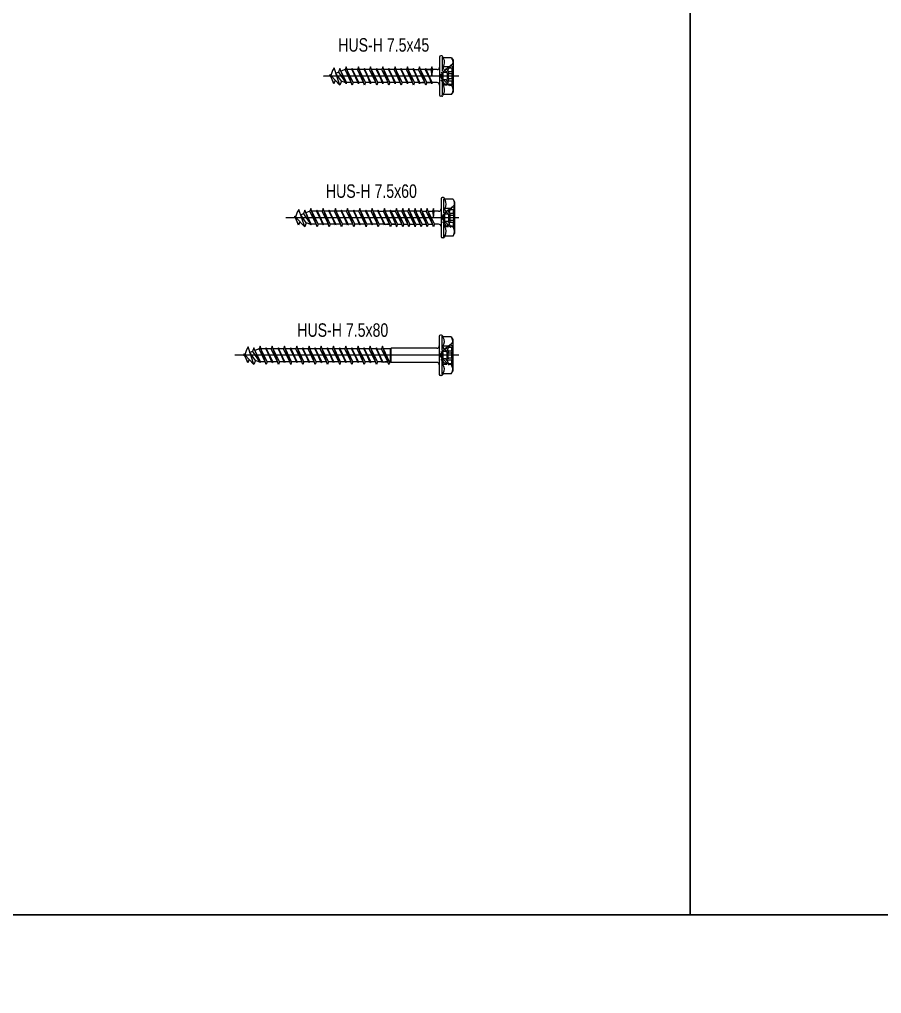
# Model space of a CAD drawing. Header units: millimetres. Extents: x 296 to 4896, y 152 to 3333.
# Drawn here: x 2620.2 to 2972.1, y 2169.4 to 2567.1 of the extents above; entities that cross this region are included whole.
import ezdxf

# ---------------------------------------------------------------- set-up
doc = ezdxf.new("R2010")
doc.units = ezdxf.units.MM
doc.linetypes.add('DASHED', pattern=[0.25, 0.15625, -0.09375])
for name, color, linetype in [('1', 1, 'DASHED'), ('2', 3, 'Continuous'), ('3', 4, 'Continuous'), ('4', 2, 'Continuous'), ('950', 3, 'Continuous')]:
    doc.layers.add(name, color=color, linetype=linetype)
doc.styles.get("Standard").update_dxf_attribs({"font": 'arial.ttf'})

# ---------------------------------------------------------------- blocks, each defined once
blk = doc.blocks.new('HUS-H 7.5х45')
at = {"layer": '1', "linetype": 'Continuous'}
for p, q in [((-4.1, 1.19), (-4.1, -1.19)), ((-2.45, 1.43), (-2.45, -1.43))]:
    blk.add_line(p, q, dxfattribs=at)
at = {"layer": '1'}
blk.add_line((2.35, 0), (-53.01, 0), dxfattribs=at)
at = {"layer": '2'}
for p, q in [((-4.58, 8.25), (-5, 8.25)), ((-4.58, 8.25), (-5, 8.25)), ((-5.5, 7.75), (-5.5, -7.75)), ((-4, 7.5), (-4.1, 7.88)), ((-3.86, 7.26), (-4, 7.5)), ((-0.58, 7.5), (-4, 7.5)), ((-0.58, 7.5), (0, 6.5)), ((0, 6.5), (0, -6.5)), ((-50.15, 0.61), (-50.5, 0)), ((-50.14, 0.15), (-50.5, 0)), ((-50.26, 0.41), (-48.94, -2.39)), ((-48.65, -3.1), (-50.15, 0.61)), ((-49.93, 0.24), (-49.99, 0.21)), ((-49.19, 2.26), (-49.93, 0.24)), ((-49.93, 0.24), (-46.15, -3.75)), ((-48.54, 3.4), (-49.19, 2.26)), ((-46.15, -3.75), (-48.54, 3.4)), ((-46.71, 1.57), (-47.78, 1.13)), ((-45.54, -2.06), (-47.78, 1.13)), ((-46.15, 3.1), (-46.71, 1.57)), ((-46.71, 1.57), (-43.83, -2.65)), ((-43.65, -3.1), (-46.15, 3.1)), ((-43.49, -2.65), (-45.87, 2.39)), ((-44.1, 2.65), (-45.68, 2)), ((-44.05, 2.65), (-44.1, 2.65)), ((-43.65, 3.75), (-44.05, 2.65)), ((-41.52, -2.65), (-44.05, 2.65)), ((-41.15, -3.75), (-43.65, 3.75)), ((-41.32, 2.65), (-43.29, 2.65)), ((-40.75, -2.65), (-43.29, 2.65)), ((-41.15, 3.1), (-41.32, 2.65)), ((-41.32, 2.65), (-38.94, -2.39)), ((-38.65, -3.1), (-41.15, 3.1)), ((-39.05, 2.65), (-40.97, 2.65)), ((-38.49, -2.65), (-40.87, 2.39)), ((-38.65, 3.75), (-39.05, 2.65)), ((-36.52, -2.65), (-39.05, 2.65)), ((-36.15, -3.75), (-38.65, 3.75)), ((-36.32, 2.65), (-38.29, 2.65)), ((-35.75, -2.65), (-38.29, 2.65)), ((-36.15, 3.1), (-36.32, 2.65)), ((-36.32, 2.65), (-33.94, -2.39)), ((-33.65, -3.1), (-36.15, 3.1)), ((-34.05, 2.65), (-35.97, 2.65)), ((-33.49, -2.65), (-35.87, 2.39)), ((-33.65, 3.75), (-34.05, 2.65)), ((-31.52, -2.65), (-34.05, 2.65)), ((-31.15, -3.75), (-33.65, 3.75)), ((-30.75, -2.65), (-33.29, 2.65)), ((-31.32, 2.65), (-33.29, 2.65)), ((-31.15, 3.1), (-31.32, 2.65)), ((-31.32, 2.65), (-28.94, -2.39)), ((-28.65, -3.1), (-31.15, 3.1)), ((-29.05, 2.65), (-30.97, 2.65)), ((-28.49, -2.65), (-30.87, 2.39)), ((-28.65, 3.75), (-29.05, 2.65)), ((-28.65, 3.75), (-29.05, 2.65)), ((-26.52, -2.65), (-29.05, 2.65)), ((-26.52, -2.65), (-29.05, 2.65)), ((-26.15, -3.75), (-28.65, 3.75)), ((-26.15, -3.75), (-28.65, 3.75)), ((-26.32, 2.65), (-28.29, 2.65)), ((-25.75, -2.65), (-28.29, 2.65)), ((-25.75, -2.65), (-28.29, 2.65)), ((-26.15, 3.1), (-26.32, 2.65)), ((-26.32, 2.65), (-23.94, -2.39)), ((-23.65, -3.1), (-26.15, 3.1)), ((-24.05, 2.65), (-25.97, 2.65)), ((-23.49, -2.65), (-25.87, 2.39)), ((-23.65, 3.75), (-24.05, 2.65)), ((-21.52, -2.65), (-24.05, 2.65)), ((-21.15, -3.75), (-23.65, 3.75)), ((-21.32, 2.65), (-23.29, 2.65)), ((-20.75, -2.65), (-23.29, 2.65)), ((-21.15, 3.1), (-21.32, 2.65)), ((-21.32, 2.65), (-18.94, -2.39)), ((-18.65, -3.1), (-21.15, 3.1)), ((-19.05, 2.65), (-20.97, 2.65)), ((-18.49, -2.65), (-20.87, 2.39)), ((-18.65, 3.75), (-19.05, 2.65)), ((-16.52, -2.65), (-19.05, 2.65)), ((-16.15, -3.75), (-18.65, 3.75)), ((-16.32, 2.65), (-18.29, 2.65)), ((-15.75, -2.65), (-18.29, 2.65)), ((-16.15, 3.1), (-16.32, 2.65)), ((-16.32, 2.65), (-13.94, -2.39)), ((-13.65, -3.1), (-16.15, 3.1)), ((-15.97, 2.65), (-14.05, 2.65)), ((-13.49, -2.65), (-15.87, 2.39)), ((-13.65, 3.75), (-14.05, 2.65)), ((-11.52, -2.65), (-14.05, 2.65)), ((-11.15, -3.75), (-13.65, 3.75)), ((-11.32, 2.65), (-13.29, 2.65)), ((-10.75, -2.65), (-13.29, 2.65)), ((-11.15, 3.1), (-11.32, 2.65)), ((-11.32, 2.65), (-8.94, -2.39)), ((-8.65, -3.1), (-11.15, 3.1)), ((-10.97, 2.65), (-9.05, 2.65)), ((-8.49, -2.65), (-10.87, 2.39)), ((-8.65, 3.75), (-9.05, 2.65)), ((-9.05, 2.65), (-8.65, 0)), ((-8.65, 0), (-8.65, 3.75)), ((-8.29, 2.65), (-8.65, 3.75)), ((-8.65, 0), (-8.29, 2.65)), ((-4.22, 1.17), (-4.65, 0)), ((-1.57, 3.75), (-4, 3.75)), ((-2.8, 1.5), (-3.75, 1.5)), ((-1.9, 3.02), (-2.33, 1.83)), ((-1.93, 1.89), (-0.39, 1.89)), ((-1.9, 1), (-0.41, 1)), ((-1.43, 3.35), (-0.27, 3.35)), ((-0.25, 3.42), (-0.27, 3.35)), ((-0.25, 3.42), (-0.25, -3.43)), ((0, 3.42), (-0.25, 3.42)), ((0, 3.42), (0, -3.43)), ((-49.96, -0.22), (-50.5, 0)), ((-48.13, -1.66), (-48.65, -3.1)), ((-45.54, -2.06), (-46.15, -3.75)), ((-44.1, -2.65), (-45.54, -2.06)), ((-43.83, -2.65), (-44.1, -2.65)), ((-43.49, -2.65), (-43.65, -3.1)), ((-41.52, -2.65), (-43.49, -2.65)), ((-40.75, -2.65), (-41.15, -3.75)), ((-38.82, -2.65), (-40.75, -2.65)), ((-38.49, -2.65), (-38.65, -3.1)), ((-36.52, -2.65), (-38.49, -2.65)), ((-35.75, -2.65), (-36.15, -3.75)), ((-33.82, -2.65), (-35.75, -2.65)), ((-33.49, -2.65), (-33.65, -3.1)), ((-31.52, -2.65), (-33.49, -2.65)), ((-30.75, -2.65), (-31.15, -3.75)), ((-28.83, -2.65), (-30.75, -2.65)), ((-28.49, -2.65), (-28.65, -3.1)), ((-26.52, -2.65), (-28.49, -2.65)), ((-25.75, -2.65), (-26.15, -3.75)), ((-25.75, -2.65), (-26.15, -3.75)), ((-23.83, -2.65), (-25.75, -2.65)), ((-23.49, -2.65), (-23.65, -3.1)), ((-21.52, -2.65), (-23.49, -2.65)), ((-20.75, -2.65), (-21.15, -3.75)), ((-18.83, -2.65), (-20.75, -2.65)), ((-18.49, -2.65), (-18.65, -3.1)), ((-16.52, -2.65), (-18.49, -2.65)), ((-15.75, -2.65), (-16.15, -3.75)), ((-13.83, -2.65), (-15.75, -2.65)), ((-13.49, -2.65), (-13.65, -3.1)), ((-13.49, -2.65), (-11.52, -2.65)), ((-10.75, -2.65), (-11.15, -3.75)), ((-10.75, -2.65), (-8.83, -2.65)), ((-8.49, -2.65), (-8.65, -3.1)), ((-4.22, -1.17), (-4.65, 0)), ((-2.42, -3.75), (-4, -3.75)), ((-2.8, -1.5), (-3.75, -1.5)), ((-1.9, -3.02), (-2.33, -1.83)), ((-1.93, -1.89), (-0.39, -1.89)), ((-1.9, -1), (-0.41, -1)), ((-1.43, -3.35), (-0.27, -3.35)), ((-0.25, -3.43), (-0.27, -3.35)), ((0, -3.43), (-0.25, -3.43)), ((-4, -7.5), (-4.1, -7.88)), ((-3.86, -7.26), (-4, -7.5)), ((-0.58, -7.5), (-4, -7.5)), ((-0.58, -7.5), (0, -6.5)), ((-4.58, -8.25), (-5, -8.25))]:
    blk.add_line(p, q, dxfattribs=at)
for centre, radius, start, end in [((-5, 7.75), 0.5, 90, 180), ((-4.58, 7.75), 0.5, 15, 90), ((-6.71, 5.61), 3.29, 325.4349, 30), ((-3.29, 5.61), 3.29, 352.4053, 30), ((-3.75, 1), 0.5, 90, 160), ((-15.83, 0), 12.41, 11.7978, 17.588), ((-2.8, 2), 0.5, 270, 340), ((-1.37, 2.47), 0.8, 190.9971, 225.8866), ((5.53, 0), 7.5, 172.4562, 180), ((-2.29, 1.52), 0.52, 336.2469, 45.8866), ((-0.72, 0.83), 1.2, 156.2469, 172.5659), ((-1.43, 2.85), 0.5, 90, 160), ((0.81, 2.53), 1.36, 142.6387, 210.8261), ((3.1, 0), 3.65, 159.1673, 200.8327), ((-0.89, 1.52), 0.615, 339.1673, 30.8265), ((-3.75, -1), 0.5, 200, 270), ((-15.83, 0), 12.41, 342.412, 346.0407), ((-6.71, -5.61), 3.29, 330, 34.5651), ((-2.8, -2), 0.5, 20, 90), ((-1.37, -2.47), 0.8, 134.1134, 169.0029), ((5.53, 0), 7.5, 180, 187.5438), ((-2.29, -1.52), 0.52, 314.1134, 23.7531), ((-0.72, -0.83), 1.2, 187.4341, 203.7531), ((-1.43, -2.85), 0.5, 200, 270), ((0.81, -2.53), 1.36, 149.1739, 217.3613), ((-3.29, -5.61), 3.29, 330, 30.0203), ((-0.89, -1.52), 0.615, 329.1735, 20.8328), ((-5, -7.75), 0.5, 180, 270), ((-4.58, -7.75), 0.5, 270, 345)]:
    blk.add_arc(centre, radius, start, end, dxfattribs=at)
at = {"layer": '3', "color": 1}
for p, q in [((-4.5, 7.75), (-4.5, 1.95)), ((-4.5, -2.41), (-4.5, -7.75))]:
    blk.add_line(p, q, dxfattribs=at)
blk.add_lwpolyline([(0, -4.04), (-3.6, -3.1), (-5.16, 0.17), (-2.89, 2.89), (0, 5.18)], dxfattribs=at)
at = {"layer": '4'}
for p, q in [((-1.04, 4.6), (0, 3.56)), ((0, 4.69), (-0.42, 5.11)), ((-4.57, 0.21), (-5.12, 0.75)), ((-4.8, 1.56), (-4.27, 1.04)), ((-3.6, 1.5), (-4.25, 2.15)), ((-3.55, 2.59), (-2.55, 1.58)), ((-2.16, 2.32), (-2.78, 2.94)), ((-2.05, 3.35), (-1.83, 3.12)), ((-0.93, 3.35), (-1.46, 3.89)), ((-5.14, -0.36), (-1.49, -4)), ((-3.43, -3.19), (-4.92, -1.71)), ((-2.22, -2.14), (-2.86, -1.5)), ((-0.37, -3.99), (-1.01, -3.35))]:
    blk.add_line(p, q, dxfattribs=at)
at = {"layer": '950'}
for p, q in [((-9.05, 2.65), (-12.75, 2.65)), ((-6.5, 2.65), (-8.29, 2.65)), ((-11.52, -2.65), (-12.72, -2.65)), ((-8.82, -2.65), (-10.75, -2.65)), ((-6.5, -2.65), (-8.49, -2.65))]:
    blk.add_line(p, q, dxfattribs=at)
for centre, start, end in [((-6.5, 3.65), 270, 0), ((-6.5, -3.65), 0, 90)]:
    blk.add_arc(centre, 1, start, end, dxfattribs=at)
blk = doc.blocks.new('HUS-H 7.5х60')
at = {"layer": '1', "linetype": 'Continuous'}
for p, q in [((-4.1, 1.19), (-4.1, -1.19)), ((-2.45, 1.43), (-2.45, -1.43))]:
    blk.add_line(p, q, dxfattribs=at)
at = {"layer": '1'}
blk.add_line((1.72, 0), (-68.98, 0), dxfattribs=at)
at = {"layer": '2'}
for p, q in [((-4.58, 8.25), (-5, 8.25)), ((-4.58, 8.25), (-5, 8.25)), ((-5.5, 7.75), (-5.5, -7.75)), ((-4, 7.5), (-4.1, 7.88)), ((-3.86, 7.26), (-4, 7.5)), ((-0.58, 7.5), (-4, 7.5)), ((-0.58, 7.5), (0, 6.5)), ((0, 6.5), (0, -6.5)), ((-65.15, 0.61), (-65.5, 0)), ((-65.14, 0.15), (-65.5, 0)), ((-65.26, 0.41), (-63.94, -2.39)), ((-63.65, -3.1), (-65.15, 0.61)), ((-64.93, 0.24), (-64.99, 0.21)), ((-64.19, 2.26), (-64.93, 0.24)), ((-64.93, 0.24), (-61.15, -3.75)), ((-63.54, 3.4), (-64.19, 2.26)), ((-61.15, -3.75), (-63.54, 3.4)), ((-61.71, 1.57), (-62.78, 1.13)), ((-60.54, -2.06), (-62.78, 1.13)), ((-61.15, 3.1), (-61.71, 1.57)), ((-61.71, 1.57), (-58.83, -2.65)), ((-58.65, -3.1), (-61.15, 3.1)), ((-58.49, -2.65), (-60.87, 2.39)), ((-59.1, 2.65), (-60.68, 2)), ((-59.05, 2.65), (-59.1, 2.65)), ((-58.65, 3.75), (-59.05, 2.65)), ((-56.52, -2.65), (-59.05, 2.65)), ((-56.15, -3.75), (-58.65, 3.75)), ((-56.32, 2.65), (-58.29, 2.65)), ((-55.75, -2.65), (-58.29, 2.65)), ((-56.15, 3.1), (-56.32, 2.65)), ((-56.32, 2.65), (-53.94, -2.39)), ((-53.65, -3.1), (-56.15, 3.1)), ((-54.05, 2.65), (-55.97, 2.65)), ((-53.49, -2.65), (-55.87, 2.39)), ((-53.65, 3.75), (-54.05, 2.65)), ((-51.52, -2.65), (-54.05, 2.65)), ((-51.15, -3.75), (-53.65, 3.75)), ((-51.32, 2.65), (-53.29, 2.65)), ((-50.75, -2.65), (-53.29, 2.65)), ((-51.15, 3.1), (-51.32, 2.65)), ((-51.32, 2.65), (-48.94, -2.39)), ((-48.65, -3.1), (-51.15, 3.1)), ((-49.05, 2.65), (-50.97, 2.65)), ((-48.49, -2.65), (-50.87, 2.39)), ((-48.65, 3.75), (-49.05, 2.65)), ((-46.52, -2.65), (-49.05, 2.65)), ((-46.15, -3.75), (-48.65, 3.75)), ((-45.75, -2.65), (-48.29, 2.65)), ((-46.32, 2.65), (-48.29, 2.65)), ((-46.15, 3.1), (-46.32, 2.65)), ((-46.32, 2.65), (-43.94, -2.39)), ((-43.65, -3.1), (-46.15, 3.1)), ((-44.05, 2.65), (-45.97, 2.65)), ((-43.49, -2.65), (-45.87, 2.39)), ((-43.65, 3.75), (-44.05, 2.65)), ((-43.65, 3.75), (-44.05, 2.65)), ((-41.52, -2.65), (-44.05, 2.65)), ((-41.52, -2.65), (-44.05, 2.65)), ((-41.15, -3.75), (-43.65, 3.75)), ((-41.15, -3.75), (-43.65, 3.75)), ((-41.32, 2.65), (-43.29, 2.65)), ((-40.75, -2.65), (-43.29, 2.65)), ((-40.75, -2.65), (-43.29, 2.65)), ((-41.15, 3.1), (-41.32, 2.65)), ((-41.32, 2.65), (-38.94, -2.39)), ((-38.65, -3.1), (-41.15, 3.1)), ((-39.05, 2.65), (-40.97, 2.65)), ((-38.49, -2.65), (-40.87, 2.39)), ((-38.65, 3.75), (-39.05, 2.65)), ((-36.52, -2.65), (-39.05, 2.65)), ((-36.15, -3.75), (-38.65, 3.75)), ((-36.32, 2.65), (-38.29, 2.65)), ((-35.75, -2.65), (-38.29, 2.65)), ((-36.15, 3.1), (-36.32, 2.65)), ((-36.32, 2.65), (-33.94, -2.39)), ((-33.65, -3.1), (-36.15, 3.1)), ((-34.05, 2.65), (-35.97, 2.65)), ((-33.49, -2.65), (-35.87, 2.39)), ((-33.65, 3.75), (-34.05, 2.65)), ((-31.52, -2.65), (-34.05, 2.65)), ((-31.15, -3.75), (-33.65, 3.75)), ((-31.32, 2.65), (-33.29, 2.65)), ((-30.75, -2.65), (-33.29, 2.65)), ((-31.15, 3.1), (-31.32, 2.65)), ((-31.32, 2.65), (-28.94, -2.39)), ((-28.65, -3.1), (-31.15, 3.1)), ((-30.97, 2.65), (-29.05, 2.65)), ((-28.49, -2.65), (-30.87, 2.39)), ((-28.65, 3.75), (-29.05, 2.65)), ((-26.52, -2.65), (-29.05, 2.65)), ((-26.15, -3.75), (-28.65, 3.75)), ((-26.32, 2.65), (-28.29, 2.65)), ((-25.75, -2.65), (-28.29, 2.65)), ((-26.32, 2.65), (-27.75, 2.65)), ((-26.15, 3.1), (-26.32, 2.65)), ((-24.24, -2.14), (-26.32, 2.65)), ((-26.15, 3.1), (-23.65, -3.75)), ((-25.97, 2.65), (-26.15, 3.1)), ((-25.97, 2.65), (-23.25, -2.65)), ((-24.05, 2.65), (-25.97, 2.65)), ((-25.97, 2.65), (-24.05, 2.65)), ((-23.65, 3.75), (-24.05, 2.65)), ((-21.52, -2.65), (-24.05, 2.65)), ((-21.15, -3.75), (-23.65, 3.75)), ((-20.75, -2.65), (-23.29, 2.65)), ((-21.15, 3.75), (-21.55, 2.65)), ((-19.02, -2.65), (-21.55, 2.65)), ((-18.65, -3.75), (-21.15, 3.75)), ((-18.25, -2.65), (-20.79, 2.65)), ((-18.65, 3.75), (-19.05, 2.65)), ((-16.52, -2.65), (-19.05, 2.65)), ((-16.15, -3.75), (-18.65, 3.75)), ((-15.75, -2.65), (-18.29, 2.65)), ((-16.15, 3.75), (-16.55, 2.65)), ((-14.02, -2.65), (-16.55, 2.65)), ((-13.65, -3.75), (-16.15, 3.75)), ((-13.25, -2.65), (-15.79, 2.65)), ((-13.65, 3.75), (-14.05, 2.65)), ((-11.52, -2.65), (-14.05, 2.65)), ((-11.15, -3.75), (-13.65, 3.75)), ((-13.29, 2.65), (-11.55, 2.65)), ((-10.75, -2.65), (-13.29, 2.65)), ((-11.15, 3.75), (-11.55, 2.65)), ((-9.02, -2.65), (-11.55, 2.65)), ((-8.65, -3.75), (-11.15, 3.75)), ((-10.79, 2.65), (-9.05, 2.65)), ((-8.25, -2.65), (-10.79, 2.65)), ((-8.65, 3.75), (-9.05, 2.65)), ((-9.05, 2.65), (-8.65, 0)), ((-8.65, 0), (-8.65, 3.75)), ((-8.29, 2.65), (-8.65, 3.75)), ((-8.65, 0), (-8.29, 2.65)), ((-6.5, 2.65), (-8.29, 2.65)), ((-4.22, 1.17), (-4.65, 0)), ((-1.57, 3.75), (-4, 3.75)), ((-2.8, 1.5), (-3.75, 1.5)), ((-1.9, 3.02), (-2.33, 1.83)), ((-1.93, 1.89), (-0.39, 1.89)), ((-1.9, 1), (-0.41, 1)), ((-1.43, 3.35), (-0.27, 3.35)), ((-0.25, 3.42), (-0.27, 3.35)), ((-0.25, 3.42), (-0.25, -3.43)), ((0, 3.42), (-0.25, 3.42)), ((0, 3.42), (0, -3.43)), ((-64.96, -0.22), (-65.5, 0)), ((-63.13, -1.66), (-63.65, -3.1)), ((-60.54, -2.06), (-61.15, -3.75)), ((-59.1, -2.65), (-60.54, -2.06)), ((-58.83, -2.65), (-59.1, -2.65)), ((-58.49, -2.65), (-58.65, -3.1)), ((-56.52, -2.65), (-58.49, -2.65)), ((-55.75, -2.65), (-56.15, -3.75)), ((-53.82, -2.65), (-55.75, -2.65)), ((-53.49, -2.65), (-53.65, -3.1)), ((-51.52, -2.65), (-53.49, -2.65)), ((-50.75, -2.65), (-51.15, -3.75)), ((-48.82, -2.65), (-50.75, -2.65)), ((-48.49, -2.65), (-48.65, -3.1)), ((-46.52, -2.65), (-48.49, -2.65)), ((-45.75, -2.65), (-46.15, -3.75)), ((-43.83, -2.65), (-45.75, -2.65)), ((-43.49, -2.65), (-43.65, -3.1)), ((-41.52, -2.65), (-43.49, -2.65)), ((-40.75, -2.65), (-41.15, -3.75)), ((-40.75, -2.65), (-41.15, -3.75)), ((-38.83, -2.65), (-40.75, -2.65)), ((-38.49, -2.65), (-38.65, -3.1)), ((-36.52, -2.65), (-38.49, -2.65)), ((-35.75, -2.65), (-36.15, -3.75)), ((-33.83, -2.65), (-35.75, -2.65)), ((-33.49, -2.65), (-33.65, -3.1)), ((-31.52, -2.65), (-33.49, -2.65)), ((-30.75, -2.65), (-31.15, -3.75)), ((-28.83, -2.65), (-30.75, -2.65)), ((-28.49, -2.65), (-28.65, -3.1)), ((-28.49, -2.65), (-26.52, -2.65)), ((-26.52, -2.65), (-27.72, -2.65)), ((-25.75, -2.65), (-26.15, -3.75)), ((-24.05, -2.65), (-25.75, -2.65)), ((-25.75, -2.65), (-24.05, -2.65)), ((-23.25, -2.65), (-23.65, -3.75)), ((-23.25, -2.65), (-21.52, -2.65)), ((-20.75, -2.65), (-21.15, -3.75)), ((-18.25, -2.65), (-18.65, -3.75)), ((-15.75, -2.65), (-16.15, -3.75)), ((-13.25, -2.65), (-13.65, -3.75)), ((-10.75, -2.65), (-11.15, -3.75)), ((-10.75, -2.65), (-9.02, -2.65)), ((-8.25, -2.65), (-8.65, -3.75)), ((-6.5, -2.65), (-8.25, -2.65)), ((-4.22, -1.17), (-4.65, 0)), ((-2.42, -3.75), (-4, -3.75)), ((-2.8, -1.5), (-3.75, -1.5)), ((-1.9, -3.02), (-2.33, -1.83)), ((-1.93, -1.89), (-0.39, -1.89)), ((-1.9, -1), (-0.41, -1)), ((-1.43, -3.35), (-0.27, -3.35)), ((-0.25, -3.43), (-0.27, -3.35)), ((0, -3.43), (-0.25, -3.43)), ((-4, -7.5), (-4.1, -7.88)), ((-3.86, -7.26), (-4, -7.5)), ((-0.58, -7.5), (-4, -7.5)), ((-0.58, -7.5), (0, -6.5)), ((-4.58, -8.25), (-5, -8.25))]:
    blk.add_line(p, q, dxfattribs=at)
for centre, radius, start, end in [((-5, 7.75), 0.5, 90, 180), ((-4.58, 7.75), 0.5, 15, 90), ((-6.71, 5.61), 3.29, 325.4349, 30), ((-3.29, 5.61), 3.29, 352.4053, 30), ((-6.5, 3.65), 1, 270, 0), ((-3.75, 1), 0.5, 90, 160), ((-15.83, 0), 12.41, 11.7978, 17.588), ((-2.8, 2), 0.5, 270, 340), ((-1.37, 2.47), 0.8, 190.9971, 225.8866), ((5.53, 0), 7.5, 172.4562, 180), ((-2.29, 1.52), 0.52, 336.2469, 45.8866), ((-0.72, 0.83), 1.2, 156.2469, 172.5659), ((-1.43, 2.85), 0.5, 90, 160), ((0.81, 2.53), 1.36, 142.6387, 210.8261), ((3.1, 0), 3.65, 159.1673, 200.8327), ((-0.89, 1.52), 0.615, 339.1673, 30.8265), ((-6.5, -3.65), 1, 0, 90), ((-3.75, -1), 0.5, 200, 270), ((-15.83, 0), 12.41, 342.412, 346.0407), ((-6.71, -5.61), 3.29, 330, 34.5651), ((-2.8, -2), 0.5, 20, 90), ((-1.37, -2.47), 0.8, 134.1134, 169.0029), ((5.53, 0), 7.5, 180, 187.5438), ((-2.29, -1.52), 0.52, 314.1134, 23.7531), ((-0.72, -0.83), 1.2, 187.4341, 203.7531), ((-1.43, -2.85), 0.5, 200, 270), ((0.81, -2.53), 1.36, 149.1739, 217.3613), ((-3.29, -5.61), 3.29, 330, 30.0203), ((-0.89, -1.52), 0.615, 329.1735, 20.8328), ((-5, -7.75), 0.5, 180, 270), ((-4.58, -7.75), 0.5, 270, 345)]:
    blk.add_arc(centre, radius, start, end, dxfattribs=at)
at = {"layer": '3', "color": 1}
for p, q in [((-4.5, 7.75), (-4.5, 1.95)), ((-4.5, -2.41), (-4.5, -7.75))]:
    blk.add_line(p, q, dxfattribs=at)
at = {"layer": '3', "color": 3}
for p, q in [((-21.55, 2.65), (-23.29, 2.65)), ((-19.05, 2.65), (-20.79, 2.65)), ((-16.55, 2.65), (-18.29, 2.65)), ((-14.05, 2.65), (-15.79, 2.65)), ((-20.75, -2.65), (-19.02, -2.65)), ((-18.25, -2.65), (-16.52, -2.65)), ((-15.75, -2.65), (-14.02, -2.65)), ((-13.25, -2.65), (-11.52, -2.65))]:
    blk.add_line(p, q, dxfattribs=at)
at = {"layer": '3', "color": 1}
blk.add_lwpolyline([(0, -4.04), (-3.6, -3.1), (-5.16, 0.17), (-2.89, 2.89), (0, 5.18)], dxfattribs=at)
at = {"layer": '4'}
for p, q in [((-1.04, 4.6), (0, 3.56)), ((0, 4.69), (-0.42, 5.11)), ((-4.57, 0.21), (-5.12, 0.75)), ((-4.8, 1.56), (-4.27, 1.04)), ((-3.6, 1.5), (-4.25, 2.15)), ((-3.55, 2.59), (-2.55, 1.58)), ((-2.16, 2.32), (-2.78, 2.94)), ((-2.05, 3.35), (-1.83, 3.12)), ((-0.93, 3.35), (-1.46, 3.89)), ((-5.14, -0.36), (-1.49, -4)), ((-3.43, -3.19), (-4.92, -1.71)), ((-2.22, -2.14), (-2.86, -1.5)), ((-0.37, -3.99), (-1.01, -3.35))]:
    blk.add_line(p, q, dxfattribs=at)
blk = doc.blocks.new('HUS-H 7.5х80')
at = {"layer": '1'}
blk.add_line((2.47, 0), (-88.98, 0), dxfattribs=at)
at = {"layer": '1', "linetype": 'Continuous'}
for p, q in [((-4.1, 1.19), (-4.1, -1.19)), ((-2.45, 1.43), (-2.45, -1.43))]:
    blk.add_line(p, q, dxfattribs=at)
at = {"layer": '2'}
for p, q in [((-4.58, 8.25), (-5, 8.25)), ((-4.58, 8.25), (-5, 8.25)), ((-5.5, 7.75), (-5.5, -7.75)), ((-4, 7.5), (-4.1, 7.88)), ((-0.58, 7.5), (-4, 7.5)), ((-3.86, 7.26), (-4, 7.5)), ((-0.58, 7.5), (0, 6.5)), ((0, 6.5), (0, -6.5)), ((-85.15, 0.61), (-85.5, 0)), ((-85.14, 0.15), (-85.5, 0)), ((-84.96, -0.22), (-85.5, 0)), ((-85.26, 0.41), (-83.94, -2.39)), ((-83.65, -3.1), (-85.15, 0.61)), ((-84.93, 0.24), (-84.99, 0.21)), ((-84.19, 2.26), (-84.93, 0.24)), ((-84.93, 0.24), (-81.15, -3.75)), ((-83.54, 3.4), (-84.19, 2.26)), ((-81.15, -3.75), (-83.54, 3.4)), ((-81.71, 1.57), (-82.78, 1.13)), ((-80.54, -2.06), (-82.78, 1.13)), ((-81.15, 3.1), (-81.71, 1.57)), ((-81.71, 1.57), (-78.83, -2.65)), ((-78.65, -3.1), (-81.15, 3.1)), ((-78.49, -2.65), (-80.87, 2.39)), ((-79.1, 2.65), (-80.68, 2)), ((-79.05, 2.65), (-79.1, 2.65)), ((-78.65, 3.75), (-79.05, 2.65)), ((-76.52, -2.65), (-79.05, 2.65)), ((-76.15, -3.75), (-78.65, 3.75)), ((-75.75, -2.65), (-78.29, 2.65)), ((-76.32, 2.65), (-78.29, 2.65)), ((-76.15, 3.1), (-76.32, 2.65)), ((-76.32, 2.65), (-73.94, -2.39)), ((-73.65, -3.1), (-76.15, 3.1)), ((-74.05, 2.65), (-75.97, 2.65)), ((-73.49, -2.65), (-75.87, 2.39)), ((-53.65, 3.75), (-54.05, 2.65)), ((-51.52, -2.65), (-54.05, 2.65)), ((-51.15, -3.75), (-53.65, 3.75)), ((-50.75, -2.65), (-53.29, 2.65)), ((-51.32, 2.65), (-53.29, 2.65)), ((-51.15, 3.1), (-51.32, 2.65)), ((-51.32, 2.65), (-48.94, -2.39)), ((-48.65, -3.1), (-51.15, 3.1)), ((-49.05, 2.65), (-50.97, 2.65)), ((-48.49, -2.65), (-50.87, 2.39)), ((-48.65, 3.75), (-49.05, 2.65)), ((-46.52, -2.65), (-49.05, 2.65)), ((-46.15, -3.75), (-48.65, 3.75)), ((-46.32, 2.65), (-48.29, 2.65)), ((-45.75, -2.65), (-48.29, 2.65)), ((-46.15, 3.1), (-46.32, 2.65)), ((-46.32, 2.65), (-43.94, -2.39)), ((-43.65, -3.1), (-46.15, 3.1)), ((-44.05, 2.65), (-45.97, 2.65)), ((-43.49, -2.65), (-45.87, 2.39)), ((-43.65, 3.75), (-44.05, 2.65)), ((-43.65, 3.75), (-44.05, 2.65)), ((-41.52, -2.65), (-44.05, 2.65)), ((-41.52, -2.65), (-44.05, 2.65)), ((-41.15, -3.75), (-43.65, 3.75)), ((-41.15, -3.75), (-43.65, 3.75)), ((-40.75, -2.65), (-43.29, 2.65)), ((-40.75, -2.65), (-43.29, 2.65)), ((-41.32, 2.65), (-43.29, 2.65)), ((-41.15, 3.1), (-41.32, 2.65)), ((-41.32, 2.65), (-38.94, -2.39)), ((-38.65, -3.1), (-41.15, 3.1)), ((-39.05, 2.65), (-40.97, 2.65)), ((-38.49, -2.65), (-40.87, 2.39)), ((-38.65, 3.75), (-39.05, 2.65)), ((-36.52, -2.65), (-39.05, 2.65)), ((-36.15, -3.75), (-38.65, 3.75)), ((-35.75, -2.65), (-38.29, 2.65)), ((-36.32, 2.65), (-38.29, 2.65)), ((-36.15, 3.1), (-36.32, 2.65)), ((-36.32, 2.65), (-33.94, -2.39)), ((-33.65, -3.1), (-36.15, 3.1)), ((-34.05, 2.65), (-35.97, 2.65)), ((-33.49, -2.65), (-35.87, 2.39)), ((-33.65, 3.75), (-34.05, 2.65)), ((-31.52, -2.65), (-34.05, 2.65)), ((-31.15, -3.75), (-33.65, 3.75)), ((-30.75, -2.65), (-33.29, 2.65)), ((-31.32, 2.65), (-33.29, 2.65)), ((-31.15, 3.1), (-31.32, 2.65)), ((-31.32, 2.65), (-28.94, -2.39)), ((-28.65, -3.1), (-31.15, 3.1)), ((-30.97, 2.65), (-29.05, 2.65)), ((-28.49, -2.65), (-30.87, 2.39)), ((-28.65, 3.75), (-29.05, 2.65)), ((-26.52, -2.65), (-29.05, 2.65)), ((-26.15, -3.75), (-28.65, 3.75)), ((-25.75, -2.65), (-28.29, 2.65)), ((-26.32, 2.65), (-28.29, 2.65)), ((-25.5, 2.65), (-27.75, 2.65)), ((-25.5, 2.65), (-25.07, 2.9)), ((-25.5, 2.65), (-25.5, -2.65)), ((-6.5, 2.9), (-25.07, 2.9)), ((-25.07, -2.9), (-25.07, 2.9)), ((-4.22, 1.17), (-4.65, 0)), ((-4.22, -1.17), (-4.65, 0)), ((-1.57, 3.75), (-4, 3.75)), ((-2.8, 1.5), (-3.75, 1.5)), ((-1.9, 3.02), (-2.33, 1.83)), ((-1.93, 1.89), (-0.39, 1.89)), ((-1.9, 1), (-0.41, 1)), ((-1.43, 3.35), (-0.27, 3.35)), ((-0.25, 3.43), (-0.27, 3.35)), ((0, 3.43), (-0.25, 3.43)), ((-0.25, 3.43), (-0.25, -3.42)), ((0, 3.43), (0, -3.42)), ((-83.13, -1.66), (-83.65, -3.1)), ((-80.54, -2.06), (-81.15, -3.75)), ((-79.1, -2.65), (-80.54, -2.06)), ((-78.83, -2.65), (-79.1, -2.65)), ((-78.49, -2.65), (-78.65, -3.1)), ((-76.52, -2.65), (-78.49, -2.65)), ((-75.75, -2.65), (-76.15, -3.75)), ((-73.82, -2.65), (-75.75, -2.65)), ((-73.49, -2.65), (-73.65, -3.1)), ((-51.52, -2.65), (-53.49, -2.65)), ((-50.75, -2.65), (-51.15, -3.75)), ((-48.82, -2.65), (-50.75, -2.65)), ((-48.49, -2.65), (-48.65, -3.1)), ((-46.52, -2.65), (-48.49, -2.65)), ((-45.75, -2.65), (-46.15, -3.75)), ((-43.83, -2.65), (-45.75, -2.65)), ((-43.49, -2.65), (-43.65, -3.1)), ((-41.52, -2.65), (-43.49, -2.65)), ((-40.75, -2.65), (-41.15, -3.75)), ((-40.75, -2.65), (-41.15, -3.75)), ((-38.83, -2.65), (-40.75, -2.65)), ((-38.49, -2.65), (-38.65, -3.1)), ((-36.52, -2.65), (-38.49, -2.65)), ((-35.75, -2.65), (-36.15, -3.75)), ((-33.83, -2.65), (-35.75, -2.65)), ((-33.49, -2.65), (-33.65, -3.1)), ((-31.52, -2.65), (-33.49, -2.65)), ((-30.75, -2.65), (-31.15, -3.75)), ((-28.83, -2.65), (-30.75, -2.65)), ((-28.49, -2.65), (-28.65, -3.1)), ((-28.49, -2.65), (-26.52, -2.65)), ((-26.52, -2.65), (-27.72, -2.65)), ((-25.75, -2.65), (-26.15, -3.75)), ((-25.5, -2.65), (-25.75, -2.65)), ((-25.5, -2.65), (-25.07, -2.9)), ((-6.5, -2.9), (-25.07, -2.9)), ((-2.42, -3.75), (-4, -3.75)), ((-2.8, -1.5), (-3.75, -1.5)), ((-1.9, -3.02), (-2.33, -1.83)), ((-1.93, -1.89), (-0.39, -1.89)), ((-1.9, -1), (-0.41, -1)), ((-1.43, -3.35), (-0.27, -3.35)), ((-0.25, -3.42), (-0.27, -3.35)), ((0, -3.42), (-0.25, -3.42)), ((-4, -7.5), (-4.1, -7.88)), ((-3.86, -7.26), (-4, -7.5)), ((-0.58, -7.5), (-4, -7.5)), ((-0.58, -7.5), (0, -6.5)), ((-4.58, -8.25), (-5, -8.25))]:
    blk.add_line(p, q, dxfattribs=at)
for centre, radius, start, end in [((-5, 7.75), 0.5, 90, 180), ((-4.58, 7.75), 0.5, 15, 90), ((-6.71, 5.61), 3.29, 325.4349, 30), ((-3.29, 5.61), 3.29, 352.4053, 30), ((-6.5, 3.9), 1, 270, 0), ((-3.75, 1), 0.5, 90, 160), ((-15.83, 0), 12.41, 11.7978, 17.588), ((-2.8, 2), 0.5, 270, 340), ((-1.37, 2.47), 0.8, 190.9971, 225.8866), ((5.53, 0), 7.5, 172.4562, 180), ((5.53, 0), 7.5, 180, 187.5438), ((-2.29, 1.52), 0.52, 336.2469, 45.8866), ((-0.72, 0.83), 1.2, 156.2469, 172.5659), ((-1.43, 2.85), 0.5, 90, 160), ((0.81, 2.53), 1.36, 142.6387, 210.8261), ((3.1, 0), 3.65, 159.1673, 200.8327), ((-0.89, 1.52), 0.615, 339.1673, 30.8265), ((-6.5, -3.9), 1, 0, 90), ((-3.75, -1), 0.5, 200, 270), ((-15.83, 0), 12.41, 342.412, 346.0407), ((-6.71, -5.61), 3.29, 330, 34.5651), ((-2.8, -2), 0.5, 20, 90), ((-1.37, -2.47), 0.8, 134.1134, 169.0029), ((-2.29, -1.52), 0.52, 314.1134, 23.7531), ((-0.72, -0.83), 1.2, 187.4341, 203.7531), ((-1.43, -2.85), 0.5, 200, 270), ((0.81, -2.53), 1.36, 149.1739, 217.3613), ((-3.29, -5.61), 3.29, 330, 30.0203), ((-0.89, -1.52), 0.615, 329.1735, 20.8328), ((-5, -7.75), 0.5, 180, 270), ((-4.58, -7.75), 0.5, 270, 345)]:
    blk.add_arc(centre, radius, start, end, dxfattribs=at)
at = {"layer": '3', "color": 1}
for p, q in [((-4.5, 7.75), (-4.5, 1.95)), ((-4.5, -2.41), (-4.5, -7.75))]:
    blk.add_line(p, q, dxfattribs=at)
blk.add_lwpolyline([(0, -4.04), (-3.6, -3.1), (-5.16, 0.17), (-2.89, 2.89), (0, 5.18)], dxfattribs=at)
at = {"layer": '4'}
for p, q in [((-1.04, 4.6), (0, 3.56)), ((0, 4.69), (-0.42, 5.11)), ((-4.57, 0.21), (-5.12, 0.75)), ((-4.8, 1.56), (-4.27, 1.04)), ((-3.6, 1.5), (-4.25, 2.15)), ((-3.55, 2.59), (-2.55, 1.58)), ((-2.16, 2.32), (-2.78, 2.94)), ((-2.05, 3.35), (-1.83, 3.12)), ((-0.93, 3.35), (-1.46, 3.89)), ((-5.14, -0.36), (-1.49, -4)), ((-3.43, -3.19), (-4.92, -1.71)), ((-2.22, -2.14), (-2.86, -1.5)), ((-0.37, -3.99), (-1.01, -3.35))]:
    blk.add_line(p, q, dxfattribs=at)
at = {"layer": '4', "color": 3}
for p, q in [((-73.65, 3.75), (-74.05, 2.65)), ((-71.52, -2.65), (-74.05, 2.65)), ((-71.15, -3.75), (-73.65, 3.75)), ((-70.75, -2.65), (-73.29, 2.65)), ((-71.32, 2.65), (-73.29, 2.65)), ((-71.15, 3.1), (-71.32, 2.65)), ((-71.32, 2.65), (-68.94, -2.39)), ((-68.65, -3.1), (-71.15, 3.1)), ((-69.05, 2.65), (-70.97, 2.65)), ((-68.49, -2.65), (-70.87, 2.39)), ((-68.65, 3.75), (-69.05, 2.65)), ((-66.52, -2.65), (-69.05, 2.65)), ((-66.15, -3.75), (-68.65, 3.75)), ((-65.75, -2.65), (-68.29, 2.65)), ((-66.32, 2.65), (-68.29, 2.65)), ((-66.15, 3.1), (-66.32, 2.65)), ((-66.32, 2.65), (-63.94, -2.39)), ((-63.65, -3.1), (-66.15, 3.1)), ((-64.05, 2.65), (-65.97, 2.65)), ((-63.49, -2.65), (-65.87, 2.39)), ((-63.65, 3.75), (-64.05, 2.65)), ((-61.52, -2.65), (-64.05, 2.65)), ((-61.15, -3.75), (-63.65, 3.75)), ((-60.75, -2.65), (-63.29, 2.65)), ((-61.32, 2.65), (-63.29, 2.65)), ((-61.15, 3.1), (-61.32, 2.65)), ((-61.32, 2.65), (-58.94, -2.39)), ((-58.65, -3.1), (-61.15, 3.1)), ((-59.05, 2.65), (-60.97, 2.65)), ((-58.49, -2.65), (-60.87, 2.39)), ((-58.65, 3.75), (-59.05, 2.65)), ((-56.52, -2.65), (-59.05, 2.65)), ((-56.15, -3.75), (-58.65, 3.75)), ((-55.75, -2.65), (-58.29, 2.65)), ((-56.32, 2.65), (-58.29, 2.65)), ((-56.15, 3.1), (-56.32, 2.65)), ((-56.32, 2.65), (-53.94, -2.39)), ((-53.65, -3.1), (-56.15, 3.1)), ((-54.05, 2.65), (-55.97, 2.65)), ((-53.49, -2.65), (-55.87, 2.39)), ((-71.52, -2.65), (-73.49, -2.65)), ((-70.75, -2.65), (-71.15, -3.75)), ((-68.82, -2.65), (-70.75, -2.65)), ((-68.49, -2.65), (-68.65, -3.1)), ((-66.52, -2.65), (-68.49, -2.65)), ((-65.75, -2.65), (-66.15, -3.75)), ((-63.82, -2.65), (-65.75, -2.65)), ((-63.49, -2.65), (-63.65, -3.1)), ((-61.52, -2.65), (-63.49, -2.65)), ((-60.75, -2.65), (-61.15, -3.75)), ((-58.82, -2.65), (-60.75, -2.65)), ((-58.49, -2.65), (-58.65, -3.1)), ((-56.52, -2.65), (-58.49, -2.65)), ((-55.75, -2.65), (-56.15, -3.75)), ((-53.82, -2.65), (-55.75, -2.65)), ((-53.49, -2.65), (-53.65, -3.1))]:
    blk.add_line(p, q, dxfattribs=at)

msp = doc.modelspace()

# ---------------------------------------------------------------- linework, layer by layer
at = {"color": 18, "true_color": 0x000000}
for points in [[(2375.71, 2201.55), (2894.01, 2201.55), (2894.01, 2731.34), (2375.71, 2731.34)], [(2894.01, 2201.55), (3295.77, 2201.55), (3295.77, 2731.34), (2894.01, 2731.34)], [(2595.77, 2001.55), (3295.77, 2001.55), (3295.77, 2201.55), (2595.77, 2201.55)]]:
    msp.add_lwpolyline(points, close=True, dxfattribs=at)

# ---------------------------------------------------------------- block references
for name, p in [('HUS-H 7.5х45', (2797.16, 2543.95)), ('HUS-H 7.5х60', (2797.79, 2486.14)), ('HUS-H 7.5х80', (2797.04, 2429.96))]:
    msp.add_blockref(name, p)

# ---------------------------------------------------------------- texts
at = {"layer": '3', "width": 0.75}
for s, p in [('HUS-H 7.5х45', (2750.3, 2553.93)), ('HUS-H 7.5х60', (2745.26, 2494.25)), ('HUS-H 7.5х80', (2733.58, 2437.52))]:
    msp.add_text(s, height=5.5, dxfattribs=at).set_placement(p)

doc.saveas('drawing.dxf')
